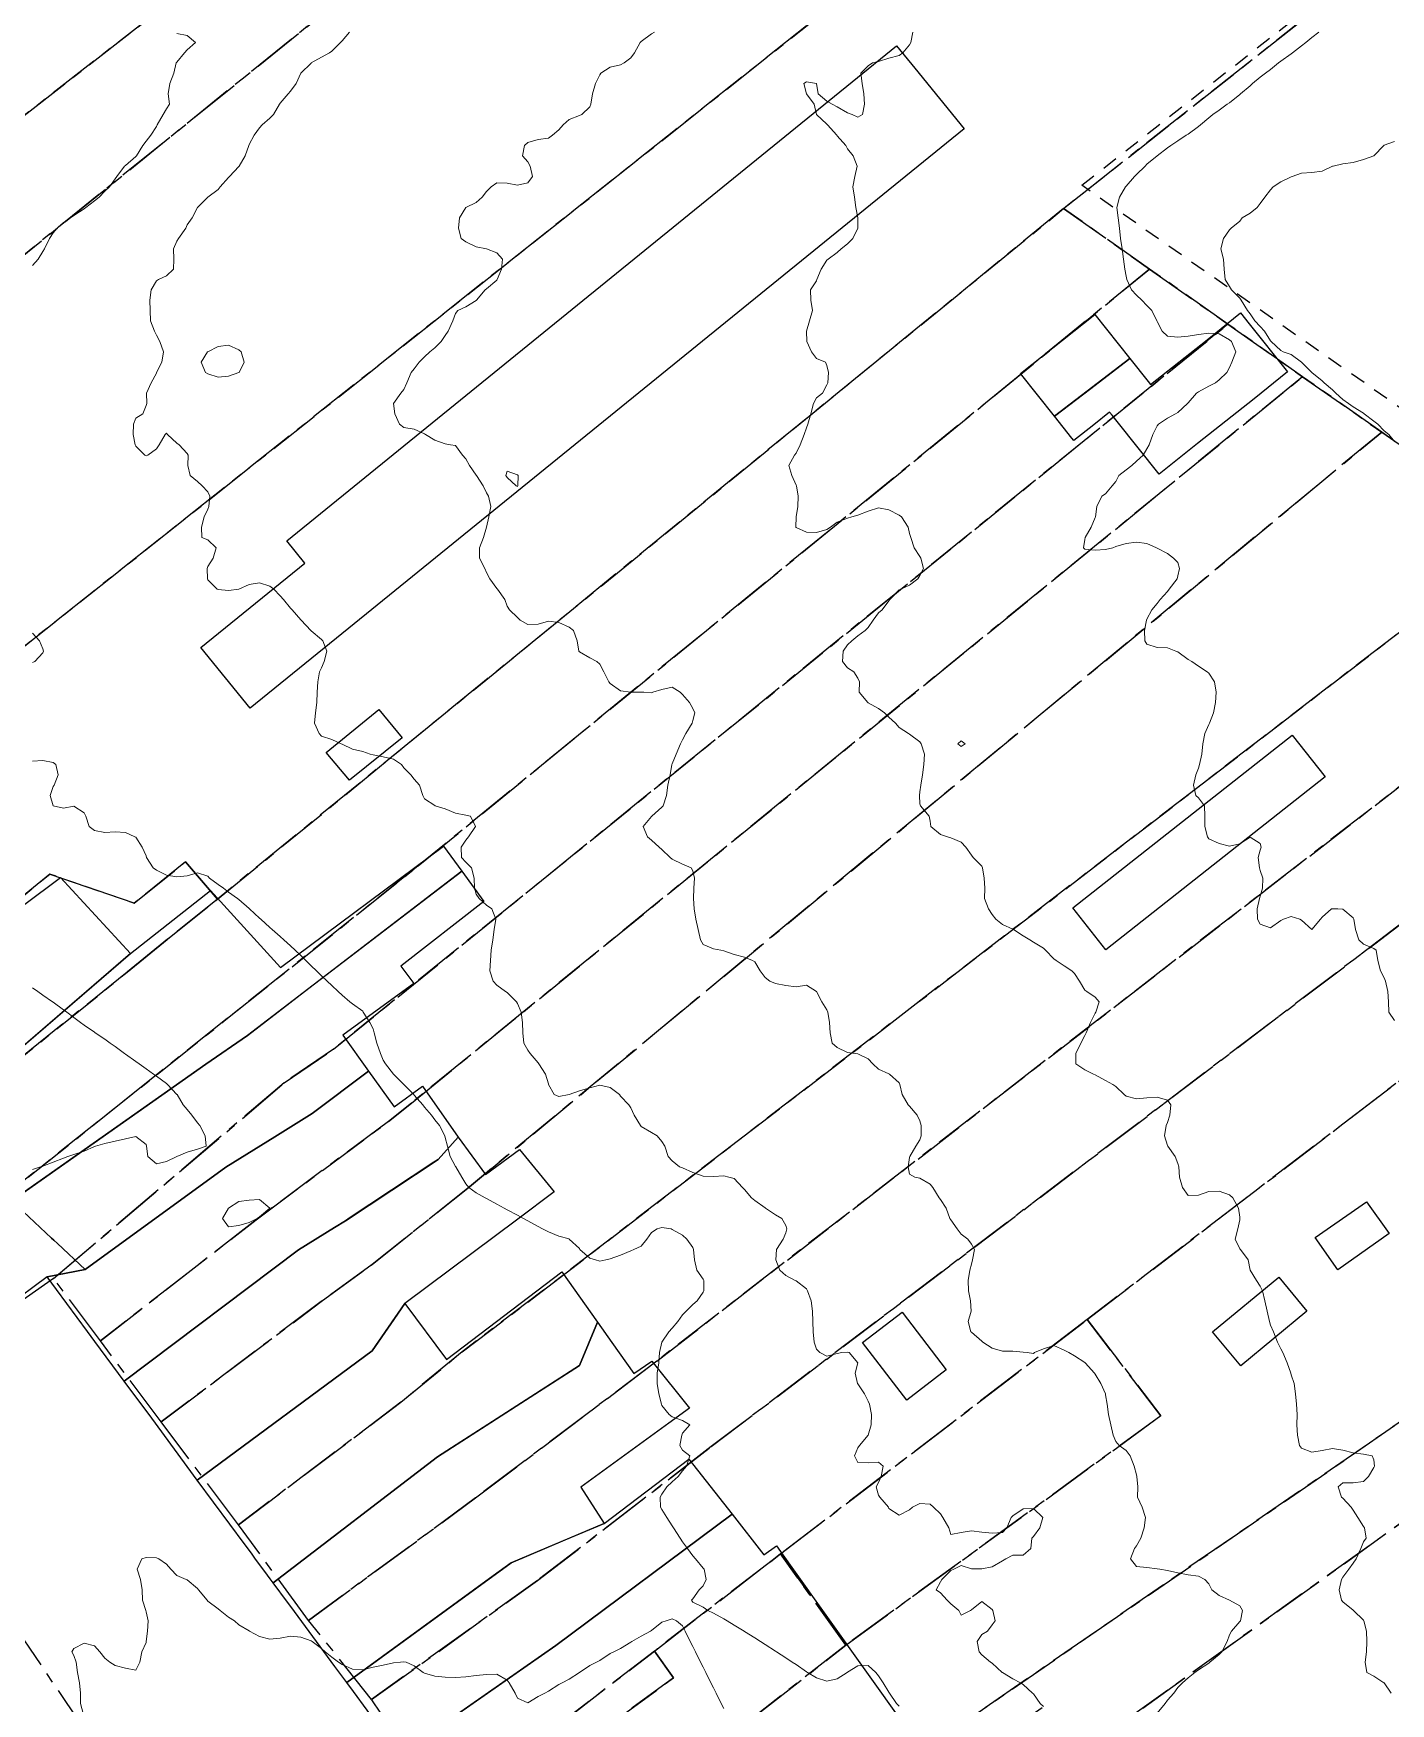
# Model space of a CAD drawing. Header units: centimetres. Extents: x 0 to 642158, y -847 to 649707.
# Drawn here: x 617287.3 to 617353.1, y 621390.7 to 621471.7 of the extents above; entities that cross this region are included whole.
import ezdxf

# ---------------------------------------------------------------- set-up
doc = ezdxf.new("R2010")
doc.units = ezdxf.units.CM
doc.header["$MEASUREMENT"] = 0
doc.linetypes.add('CENTERX2', pattern=[4, 2.5, -0.5, 0.5, -0.5])
doc.linetypes.add('JIS_02_0.7', pattern=[1.35, 0.75, -0.6])
doc.layers.add('SPW_batiments', color=7, linetype='Continuous')
doc.layers.add('SPW_parcellaire cadastral', color=7, linetype='CENTERX2', lineweight=25, true_color=0xff0542)
doc.layers.add('WAL_parcellaire agricole', color=7, linetype='JIS_02_0.7', lineweight=25)
doc.layers.add('WAL_topographie 0.5', color=253, linetype='Continuous', lineweight=20)

msp = doc.modelspace()

# ---------------------------------------------------------------- linework, layer by layer
at = {"layer": 'SPW_batiments'}
for points in [[(617302.842, 621443.065), (617297.805, 621438.974), (617295.413, 621441.919), (617300.45, 621446.009), (617299.575, 621447.086), (617329.125, 621471.085), (617330.002, 621470.005), (617332.391, 621467.064), (617302.842, 621443.065)], [(617336.776, 621453.129), (617335.13, 621455.196), (617338.73, 621458.062), (617340.427, 621455.93), (617336.776, 621453.129)], [(617339.449, 621453.323), (617338.678, 621452.71), (617337.718, 621451.946), (617337.623, 621452.065), (617336.776, 621453.129), (617338.531, 621454.476), (617340.427, 621455.93), (617341.318, 621454.81), (617341.434, 621454.665), (617344.167, 621456.84), (617345.796, 621458.137), (617346.215, 621457.612), (617348.073, 621455.276), (617346.444, 621453.979), (617343.711, 621451.804), (617341.842, 621450.316), (617339.806, 621452.874), (617339.565, 621453.177), (617339.449, 621453.323)], [(617305.17, 621437.54), (617302.603, 621435.49), (617301.486, 621436.84), (617304.036, 621438.923), (617305.17, 621437.54)], [(617337.667, 621429.304), (617348.301, 621437.676), (617349.899, 621435.646), (617339.271, 621427.266), (617337.667, 621429.304)], [(617280.539, 621417.362), (617281.781, 621418.279), (617286.017, 621421.933), (617291.992, 621427.086), (617295.867, 621430.151), (617299.261, 621426.411), (617307.164, 621432.299), (617308.048, 621431.086), (617300.367, 621425.192), (617297.66, 621423.116), (617295.652, 621421.724), (617286.306, 621415.149), (617286.246, 621415.107), (617288.173, 621413.302), (617288.287, 621413.195), (617288.462, 621413.031), (617289.805, 621411.773), (617287.964, 621411.416), (617286.001, 621409.966), (617280.539, 621417.362)], [(617288.599, 621430.77), (617291.992, 621427.086), (617281.781, 621418.279), (617279.309, 621421.626), (617278.277, 621423.023), (617286.819, 621429.434), (617288.599, 621430.77)], [(617303.53, 621421.396), (617300.8, 621419.334), (617298.99, 621418.213), (617296.616, 621416.742), (617289.805, 621411.773), (617288.462, 621413.031), (617288.287, 621413.195), (617288.173, 621413.302), (617286.246, 621415.107), (617295.652, 621421.724), (617297.66, 621423.116), (617300.648, 621425.408), (617303.996, 621427.977), (617308.048, 621431.086), (617309.122, 621429.613), (617305.1, 621426.481), (617305.724, 621425.635), (617302.288, 621423.126), (617303.53, 621421.396)], [(617301.881, 621413.806), (617300.14, 621412.722), (617291.699, 621406.359), (617290.274, 621408.288), (617289.917, 621408.772), (617288.418, 621410.801), (617287.964, 621411.416), (617289.805, 621411.773), (617296.616, 621416.742), (617298.99, 621418.213), (617300.8, 621419.334), (617303.53, 621421.396), (617304.779, 621419.659), (617306.148, 621420.661), (617307.883, 621418.195), (617306.909, 621417.113), (617306.704, 621416.978), (617302.595, 621414.257), (617302.421, 621414.142), (617301.881, 621413.806)], [(617291.699, 621406.359), (617300.14, 621412.722), (617301.881, 621413.806), (617302.421, 621414.142), (617306.909, 621417.113), (617307.883, 621418.195), (617309.198, 621416.384), (617310.855, 621417.595), (617312.527, 621415.54), (617310.767, 621414.222), (617305.29, 621410.123), (617304.616, 621409.149), (617303.704, 621407.831), (617295.235, 621401.571), (617293.024, 621404.565), (617291.699, 621406.359)], [(617352.988, 621413.529), (617350.506, 621411.762), (617349.405, 621413.329), (617351.888, 621415.062), (617352.988, 621413.529)], [(617296.809, 621399.439), (617295.235, 621401.571), (617303.704, 621407.831), (617305.29, 621410.123), (617307.307, 621407.407), (617312.905, 621411.656), (617314.626, 621409.229), (617314.628, 621409.226), (617313.763, 621407.123), (617309.533, 621404.41), (617306.876, 621402.705), (617298.909, 621396.597), (617298.771, 621396.783), (617298.512, 621397.133), (617298.06, 621397.745), (617297.855, 621398.023), (617297.506, 621398.496), (617296.809, 621399.439)], [(617349.006, 621409.762), (617345.806, 621407.111), (617344.439, 621408.761), (617347.639, 621411.411), (617349.006, 621409.762)], [(617331.523, 621406.91), (617329.623, 621405.444), (617327.473, 621408.243), (617329.389, 621409.709), (617331.523, 621406.91)], [(617298.909, 621396.597), (617306.876, 621402.705), (617311.146, 621405.445), (617313.763, 621407.123), (617314.628, 621409.226), (617315.328, 621408.232), (617316.382, 621406.737), (617317.266, 621407.338), (617319.086, 621405.06), (617318.08, 621404.328), (617313.828, 621401.23), (617314.946, 621399.473), (617310.443, 621397.567), (617309.57, 621396.931), (617302.478, 621391.764), (617301.902, 621392.543), (617299.761, 621395.443), (617299.603, 621395.656), (617298.909, 621396.597)], [(617304.961, 621388.402), (617303.471, 621390.419), (617302.803, 621391.323), (617302.478, 621391.764), (617310.443, 621397.567), (617313.057, 621398.674), (617314.946, 621399.473), (617319.055, 621402.591), (617321.153, 621399.911), (617312.618, 621393.556), (617306.619, 621389.367), (617304.961, 621388.402)], [(617331.366, 621387.069), (617331.284, 621386.977), (617330.082, 621385.629), (617328.546, 621384.607), (617322.066, 621380.297), (617317.21, 621377.093), (617309.96, 621387.099), (617307.348, 621385.17), (617306.661, 621386.1), (617304.961, 621388.402), (617306.619, 621389.367), (617307.746, 621390.154), (617312.618, 621393.556), (617321.153, 621399.911), (617322.697, 621397.941), (617323.297, 621398.384), (617323.967, 621397.444), (617331.366, 621387.069)]]:
    msp.add_lwpolyline(points, dxfattribs=at)
at = {"layer": 'SPW_parcellaire cadastral'}
for points in [[(617400.462, 621418.735), (617391.02, 621426.366), (617388.172, 621428.262), (617374.762, 621437.189), (617369.563, 621440.651), (617364.802, 621443.929), (617359.718, 621447.446), (617352.634, 621452.361), (617348.8, 621455.044), (617345.183, 621457.594), (617341.383, 621460.26), (617337.216, 621463.193), (617349.494, 621472.884), (617407.131, 621518.652), (617415.374, 621525.368), (617420.293, 621521.959), (617423.462, 621519.763), (617426.503, 621517.656), (617429.077, 621521.494), (617454.636, 621502.88), (617653.06, 621358.485), (617541.325, 621322.196), (617400.462, 621418.735)], [(617307.208, 621492.495), (617323.81, 621505.796), (617328.064, 621499.877), (617274.234, 621457.852), (617266.386, 621451.81), (617265.852, 621451.399), (617258.837, 621446.003), (617254.784, 621450.749), (617259.393, 621454.085), (617261.862, 621456.079), (617284.499, 621473.637), (617300.314, 621486.867), (617307.208, 621492.495)], [(617258.837, 621446.003), (617265.852, 621451.399), (617266.386, 621451.81), (617274.234, 621457.852), (617328.064, 621499.877), (617330.931, 621496.523), (617276.396, 621452.52), (617274.01, 621450.713), (617272.424, 621449.389), (617269.735, 621447.435), (617262.607, 621441.561), (617258.837, 621446.003)], [(617340.43, 621484.476), (617286.407, 621441.629), (617282.125, 621438.132), (617277.41, 621434.42), (617272.152, 621430.363), (617270.273, 621432.575), (617269.371, 621433.401), (617262.607, 621441.561), (617269.735, 621447.435), (617272.424, 621449.389), (617274.01, 621450.713), (617276.396, 621452.52), (617330.931, 621496.523), (617336.429, 621489.226), (617340.43, 621484.476)], [(617349.494, 621472.884), (617337.216, 621463.193), (617296.212, 621429.725), (617294.671, 621431.538), (617292.179, 621429.531), (617288.087, 621430.938), (617278.342, 621422.913), (617275.788, 621426.236), (617280.871, 621430.403), (617285.603, 621434.324), (617282.125, 621438.132), (617286.407, 621441.629), (617340.43, 621484.476), (617349.494, 621472.884)], [(617283.908, 621413.754), (617281.173, 621417.553), (617282.205, 621418.42), (617291.836, 621426.193), (617293.799, 621427.779), (617296.212, 621429.725), (617337.216, 621463.193), (617341.383, 621460.26), (617305.935, 621431.334), (617296.705, 621423.955), (617283.908, 621413.754)], [(617283.908, 621413.754), (617296.705, 621423.955), (617305.935, 621431.334), (617341.383, 621460.26), (617345.183, 621457.594), (617301.838, 621422.455), (617299.446, 621420.819), (617288.273, 621411.338), (617286.523, 621410.12), (617283.908, 621413.754)], [(617288.273, 621411.338), (617299.446, 621420.819), (617301.838, 621422.455), (617345.183, 621457.594), (617348.8, 621455.044), (617305.62, 621419.843), (617304.501, 621418.957), (617298.089, 621414.189), (617290.537, 621408.32), (617288.273, 621411.338)], [(617352.634, 621452.361), (617308.422, 621415.784), (617303.713, 621412.019), (617301.239, 621410.223), (617293.485, 621404.389), (617290.537, 621408.32), (617298.089, 621414.189), (617304.501, 621418.957), (617305.62, 621419.843), (617348.8, 621455.044), (617352.634, 621452.361)], [(617359.718, 621447.446), (617311.951, 621410.723), (617308.066, 621407.789), (617305.106, 621405.339), (617297.225, 621399.405), (617293.485, 621404.389), (617301.239, 621410.223), (617303.713, 621412.019), (617308.422, 621415.784), (617352.634, 621452.361), (617359.718, 621447.446)], [(617359.718, 621447.446), (617364.802, 621443.929), (617317.506, 621407.341), (617308.724, 621400.706), (617300.632, 621394.773), (617297.225, 621399.405), (617305.106, 621405.339), (617308.066, 621407.789), (617311.951, 621410.723), (617359.718, 621447.446)], [(617303.68, 621390.941), (617300.632, 621394.773), (617308.724, 621400.706), (617317.506, 621407.341), (617364.802, 621443.929), (617369.563, 621440.651), (617320.14, 621403.192), (617311.725, 621396.701), (617303.68, 621390.941)], [(617317.385, 621393.284), (617309.808, 621387.451), (617307.326, 621385.54), (617303.68, 621390.941), (617311.725, 621396.701), (617320.14, 621403.192), (617369.563, 621440.651), (617374.762, 621437.189), (617338.36, 621409.354), (617323.498, 621397.99), (617323.086, 621397.673), (617317.385, 621393.284)], [(617326.668, 621393.569), (617341.926, 621404.691), (617338.36, 621409.354), (617374.762, 621437.189), (617388.172, 621428.262), (617331.437, 621389.175), (617330.37, 621388.539), (617316.497, 621378.494), (617313.31, 621376.186), (617310.527, 621380.807), (617313.076, 621382.957), (617326.668, 621393.569)], [(617296.212, 621429.725), (617293.799, 621427.779), (617291.836, 621426.193), (617282.205, 621418.42), (617278.342, 621422.913), (617288.087, 621430.938), (617292.179, 621429.531), (617294.671, 621431.538), (617296.212, 621429.725)], [(617331.437, 621389.175), (617388.172, 621428.262), (617391.02, 621426.366), (617337.806, 621388.19), (617336.175, 621390.535), (617332.465, 621387.927), (617331.437, 621389.175)], [(617400.462, 621418.735), (617362.157, 621394.48), (617331.566, 621374.036), (617318.984, 621365.587), (617317.626, 621367.797), (617322.144, 621370.708), (617318.96, 621375.092), (617326.495, 621380.103), (617337.806, 621388.19), (617391.02, 621426.366), (617400.462, 621418.735)], [(617326.668, 621393.569), (617323.498, 621397.99), (617338.36, 621409.354), (617341.926, 621404.691), (617326.668, 621393.569)], [(617224.971, 621350.404), (617224.595, 621350.173), (617221.09, 621358.417), (617269.357, 621388.019), (617274.119, 621390.981), (617273.892, 621391.325), (617281.795, 621396.537), (617284.007, 621397.997), (617289.476, 621389.91), (617224.971, 621350.404)], [(617310.667, 621386.127), (617312.196, 621387.213), (617312.252, 621387.563), (617318.31, 621391.985), (617317.385, 621393.284), (617323.086, 621397.673), (617323.498, 621397.99), (617326.668, 621393.569), (617313.076, 621382.957), (617310.667, 621386.127)], [(617310.667, 621386.127), (617309.808, 621387.451), (617317.385, 621393.284), (617318.31, 621391.985), (617312.252, 621387.563), (617312.196, 621387.213), (617310.667, 621386.127)]]:
    msp.add_lwpolyline(points, dxfattribs=at)
at = {"layer": 'WAL_parcellaire agricole'}
msp.add_lwpolyline([(617423.146, 621349.103), (617385.805, 621409.599), (617401.554, 621419.934), (617338.099, 621464.326), (617414.992, 621524.534), (617429.092, 621515.736)], dxfattribs=at)
at = {"layer": 'WAL_topographie 0.5'}
for points in [[(617294.25, 621471.685), (617294.75, 621471.589), (617295.146, 621471.25), (617294.75, 621470.885), (617294.62, 621470.75), (617294.25, 621470.296), (617294.213, 621470.25), (617294.096, 621469.75), (617293.912, 621469.25), (617293.821, 621468.75), (617293.885, 621468.25), (617293.75, 621468.033), (617293.574, 621467.75), (617293.288, 621467.25), (617293.25, 621467.173), (617292.988, 621466.75), (617292.75, 621466.456), (617292.6, 621466.25), (617292.283, 621465.75), (617292.25, 621465.715), (617291.75, 621465.29), (617291.715, 621465.25), (617291.343, 621464.75), (617291.25, 621464.628), (617290.976, 621464.25), (617290.75, 621464.033), (617290.473, 621463.75), (617290.25, 621463.568), (617289.841, 621463.25), (617289.75, 621463.188), (617289.25, 621462.859), (617289.083, 621462.75), (617288.75, 621462.524), (617288.444, 621462.25), (617288.25, 621462.023), (617288.069, 621461.75), (617287.836, 621461.25), (617287.75, 621461.113), (617287.522, 621460.75), (617287.25, 621460.431)], [(617302.615, 621471.75), (617302.25, 621471.328), (617302.182, 621471.25), (617301.75, 621470.818), (617301.637, 621470.75), (617301.25, 621470.53), (617300.759, 621470.25), (617300.75, 621470.243), (617300.25, 621469.75), (617300.25, 621469.75), (617300.022, 621469.25), (617299.75, 621468.877), (617299.64, 621468.75), (617299.25, 621468.295), (617299.214, 621468.25), (617298.92, 621467.75), (617298.75, 621467.568), (617298.382, 621467.25), (617298.25, 621467.103), (617297.983, 621466.75), (617297.75, 621466.294), (617297.732, 621466.25), (617297.547, 621465.75), (617297.258, 621465.25), (617297.25, 621465.237), (617296.798, 621464.75), (617296.75, 621464.703), (617296.344, 621464.25), (617296.25, 621464.125), (617295.75, 621463.75), (617295.75, 621463.75), (617295.25, 621463.25), (617295.25, 621463.25), (617294.992, 621462.75), (617294.75, 621462.409), (617294.672, 621462.25), (617294.328, 621461.75), (617294.25, 621461.62), (617294.089, 621461.25), (617294.093, 621460.75), (617294.083, 621460.25), (617293.75, 621459.933), (617293.355, 621459.75), (617293.25, 621459.689), (617292.996, 621459.25), (617292.941, 621458.75), (617292.948, 621458.25), (617292.973, 621457.75), (617293.156, 621457.25), (617293.25, 621457.063), (617293.417, 621456.75), (617293.596, 621456.25), (617293.522, 621455.75), (617293.262, 621455.25), (617293.25, 621455.222), (617292.993, 621454.75), (617292.778, 621454.25), (617292.796, 621453.75), (617292.75, 621453.65), (617292.596, 621453.25), (617292.25, 621453.036), (617292.148, 621452.75), (617292.131, 621452.25), (617292.223, 621451.75), (617292.25, 621451.684), (617292.696, 621451.25), (617292.75, 621451.208), (617292.833, 621451.25), (617293.25, 621451.553), (617293.394, 621451.75), (617293.682, 621452.25), (617293.75, 621452.308), (617293.783, 621452.25), (617294.25, 621451.82), (617294.359, 621451.75), (617294.75, 621451.319), (617294.797, 621451.25), (617294.77, 621450.75), (617294.896, 621450.25), (617295.25, 621449.96), (617295.473, 621449.75), (617295.75, 621449.467), (617295.845, 621449.25), (617295.797, 621448.75), (617295.75, 621448.628), (617295.573, 621448.25), (617295.432, 621447.75), (617295.45, 621447.25), (617295.75, 621447.135), (617296.15, 621446.75), (617296, 621446.25), (617295.75, 621445.855), (617295.71, 621445.75), (617295.733, 621445.25), (617295.75, 621445.204), (617296.204, 621444.75), (617296.25, 621444.733), (617296.75, 621444.688), (617297.25, 621444.75), (617297.25, 621444.75), (617297.75, 621444.98), (617298.25, 621445.052), (617298.75, 621444.887), (617298.947, 621444.75), (617299.25, 621444.424), (617299.412, 621444.25), (617299.75, 621443.836), (617299.839, 621443.75), (617300.25, 621443.261), (617300.261, 621443.25), (617300.734, 621442.75), (617300.75, 621442.732), (617301.25, 621442.308), (617301.311, 621442.25), (617301.517, 621441.75), (617301.389, 621441.25), (617301.25, 621440.938), (617301.165, 621440.75), (617301.07, 621440.25), (617301.043, 621439.75), (617301.022, 621439.25), (617300.964, 621438.75), (617300.922, 621438.25), (617301.133, 621437.75), (617301.25, 621437.629), (617301.75, 621437.46), (617302.214, 621437.25), (617302.25, 621437.235), (617302.75, 621436.995), (617303.25, 621436.883), (617303.607, 621436.75), (617303.75, 621436.721), (617304.25, 621436.621), (617304.75, 621436.509), (617305.124, 621436.25), (617305.25, 621436.094), (617305.576, 621435.75), (617305.75, 621435.533), (617305.997, 621435.25), (617306.159, 621434.75), (617306.25, 621434.586), (617306.75, 621434.257), (617306.764, 621434.25), (617307.25, 621434.097), (617307.75, 621433.887), (617308.25, 621433.8), (617308.467, 621433.75), (617308.71, 621433.25), (617308.379, 621432.75), (617308.25, 621432.59), (617308.015, 621432.25), (617308.042, 621431.75), (617308.25, 621431.519), (617308.519, 621431.25), (617308.66, 621430.75), (617308.668, 621430.25), (617308.75, 621429.96), (617308.888, 621429.75), (617309.25, 621429.441), (617309.51, 621429.25), (617309.706, 621428.75), (617309.622, 621428.25), (617309.552, 621427.75), (617309.474, 621427.25), (617309.439, 621426.75), (617309.419, 621426.25), (617309.581, 621425.75), (617309.75, 621425.55), (617310.169, 621425.25), (617310.25, 621425.199), (617310.699, 621424.75), (617310.75, 621424.662), (617310.929, 621424.25), (617310.991, 621423.75), (617311.014, 621423.25), (617311.058, 621422.75), (617311.25, 621422.412), (617311.368, 621422.25), (617311.75, 621421.786), (617311.781, 621421.75), (617312.113, 621421.25), (617312.25, 621420.774), (617312.258, 621420.75), (617312.526, 621420.25), (617312.75, 621420.158), (617313.25, 621420.25), (617313.25, 621420.25), (617313.75, 621420.438), (617314.25, 621420.588), (617314.75, 621420.714), (617315.25, 621420.594), (617315.693, 621420.25), (617315.75, 621420.181), (617316.153, 621419.75), (617316.25, 621419.619), (617316.41, 621419.25), (617316.719, 621418.75), (617316.75, 621418.713), (617317.25, 621418.417), (617317.517, 621418.25), (617317.75, 621417.981), (617317.896, 621417.75), (617318.061, 621417.25), (617318.25, 621417.043), (617318.603, 621416.75), (617318.75, 621416.7), (617319.25, 621416.474), (617319.75, 621416.306), (617320.25, 621416.288), (617320.75, 621416.313), (617321, 621416.25), (617321.25, 621416.181), (617321.657, 621415.75), (617321.75, 621415.659), (617322.096, 621415.25), (617322.25, 621415.12), (617322.75, 621414.76), (617322.767, 621414.75), (617323.25, 621414.431), (617323.561, 621414.25), (617323.75, 621413.917), (617323.804, 621413.75), (617323.75, 621413.55), (617323.625, 621413.25), (617323.299, 621412.75), (617323.276, 621412.25), (617323.468, 621411.75), (617323.75, 621411.483), (617324.215, 621411.25), (617324.25, 621411.235), (617324.75, 621410.844), (617324.81, 621410.75), (617324.983, 621410.25), (617325.053, 621409.75), (617325.066, 621409.25), (617325.087, 621408.75), (617325.131, 621408.25), (617325.25, 621407.917), (617325.402, 621407.75), (617325.75, 621407.583), (617326.25, 621407.712), (617326.472, 621407.75), (617326.75, 621407.773), (617326.826, 621407.75), (617327.25, 621407.25), (617327.25, 621407.25), (617327.25, 621407.25), (617327.122, 621406.75), (617327.234, 621406.25), (617327.25, 621406.228), (617327.574, 621405.75), (617327.75, 621405.397), (617327.808, 621405.25), (617327.914, 621404.75), (617327.899, 621404.25), (617327.75, 621403.75), (617327.75, 621403.75), (617327.32, 621403.25), (617327.25, 621403.129), (617327.078, 621402.75), (617327.25, 621402.426), (617327.75, 621402.414), (617328.25, 621402.437), (617328.469, 621402.25), (617328.369, 621401.75), (617328.25, 621401.446), (617328.128, 621401.25), (617328.25, 621400.841), (617328.309, 621400.75), (617328.724, 621400.25), (617328.75, 621400.187), (617329.25, 621399.875), (617329.75, 621400.125), (617329.9, 621400.25), (617330.25, 621400.434), (617330.75, 621400.4), (617330.908, 621400.25), (617331.25, 621399.941), (617331.364, 621399.75), (617331.65, 621399.25), (617331.75, 621398.938), (617332.25, 621399.033), (617332.75, 621399.115), (617333.25, 621399.046), (617333.75, 621399), (617334.25, 621399.031), (617334.469, 621399.25), (617334.671, 621399.75), (617334.75, 621399.838), (617335.25, 621400.182), (617335.75, 621400.187), (617336.217, 621399.75), (617336.062, 621399.25), (617335.75, 621398.833), (617335.683, 621398.75), (617335.625, 621398.25), (617335.25, 621397.928), (617334.75, 621397.926), (617334.417, 621397.75), (617334.25, 621397.662), (617333.75, 621397.361), (617333.25, 621397.273), (617332.75, 621397.268), (617332.25, 621397.423), (617331.893, 621397.25), (617331.75, 621397.186), (617331.315, 621396.75), (617331.25, 621396.632), (617331.04, 621396.25), (617331.25, 621396.102), (617331.573, 621395.75), (617331.75, 621395.58), (617332.143, 621395.25), (617332.25, 621395.025), (617332.7, 621395.25), (617332.75, 621395.278), (617333.25, 621395.691), (617333.75, 621395.296), (617333.786, 621395.25), (617333.893, 621394.75), (617333.75, 621394.563), (617333.523, 621394.25), (617333.25, 621394.083), (617333.036, 621393.75), (617333.117, 621393.25), (617333.25, 621393.103), (617333.678, 621392.75), (617333.75, 621392.695), (617334.241, 621392.25), (617334.25, 621392.238), (617334.75, 621391.938), (617335.131, 621391.75), (617335.25, 621391.668), (617335.714, 621391.25), (617335.75, 621391.208), (617336.088, 621390.75), (617336.25, 621390.598)], [(617317.39, 621471.75), (617317.25, 621471.66), (617316.75, 621471.295), (617316.696, 621471.25), (617316.417, 621470.75), (617316.25, 621470.5), (617315.917, 621470.25), (617315.75, 621470.165), (617315.25, 621470.047), (617314.792, 621469.75), (617314.75, 621469.683), (617314.533, 621469.25), (617314.382, 621468.75), (617314.314, 621468.25), (617314.25, 621468.125), (617313.875, 621467.75), (617313.75, 621467.698), (617313.25, 621467.505), (617312.964, 621467.25), (617312.75, 621467.007), (617312.444, 621466.75), (617312.25, 621466.604), (617311.75, 621466.54), (617311.25, 621466.398), (617311.09, 621466.25), (617310.992, 621465.75), (617311.25, 621465.454), (617311.372, 621465.25), (617311.487, 621464.75), (617311.25, 621464.443), (617310.75, 621464.325), (617310.25, 621464.425), (617309.75, 621464.441), (617309.479, 621464.25), (617309.25, 621464.021), (617309.033, 621463.75), (617308.75, 621463.493), (617308.25, 621463.25), (617308.25, 621463.25), (617307.934, 621462.75), (617307.897, 621462.25), (617308.015, 621461.75), (617308.25, 621461.576), (617308.75, 621461.339), (617309.25, 621461.25), (617309.25, 621461.25), (617309.75, 621461.055), (617310.025, 621460.75), (617309.972, 621460.25), (617309.774, 621459.75), (617309.75, 621459.727), (617309.25, 621459.3), (617309.187, 621459.25), (617308.761, 621458.75), (617308.75, 621458.741), (617308.25, 621458.435), (617307.867, 621458.25), (617307.75, 621458.11), (617307.625, 621457.75), (617307.395, 621457.25), (617307.25, 621457.038), (617307.055, 621456.75), (617306.75, 621456.452), (617306.503, 621456.25), (617306.25, 621456.01), (617305.987, 621455.75), (617305.75, 621455.434), (617305.606, 621455.25), (617305.394, 621454.75), (617305.25, 621454.425), (617305.098, 621454.25), (617304.75, 621453.75), (617304.804, 621453.25), (617305.036, 621452.75), (617305.25, 621452.583), (617305.75, 621452.505), (617306.25, 621452.276), (617306.298, 621452.25), (617306.75, 621451.971), (617307.25, 621451.796), (617307.5, 621451.75), (617307.75, 621451.717), (617308.083, 621451.25), (617308.25, 621451.066), (617308.432, 621450.75), (617308.75, 621450.273), (617308.767, 621450.25), (617309.088, 621449.75), (617309.25, 621449.425), (617309.347, 621449.25), (617309.464, 621448.75), (617309.37, 621448.25), (617309.25, 621447.75), (617309.25, 621447.75), (617309.108, 621447.25), (617308.904, 621446.75), (617308.905, 621446.25), (617309.169, 621445.75), (617309.25, 621445.55), (617309.405, 621445.25), (617309.75, 621444.774), (617309.779, 621444.75), (617310.132, 621444.25), (617310.25, 621443.917), (617310.361, 621443.75), (617310.75, 621443.382), (617310.875, 621443.25), (617311.25, 621443.029), (617311.75, 621443.05), (617312.25, 621443.193), (617312.75, 621443.14), (617313.25, 621442.913), (617313.458, 621442.75), (617313.641, 621442.25), (617313.73, 621441.75), (617313.75, 621441.713), (617314.25, 621441.423), (617314.604, 621441.25), (617314.75, 621441.115), (617314.929, 621440.75), (617315.172, 621440.25), (617315.25, 621440.179), (617315.75, 621439.815), (617316.25, 621439.764), (617316.75, 621439.754), (617316.875, 621439.75), (617317.25, 621439.724), (617317.31, 621439.75), (617317.75, 621439.891), (617318.25, 621440.007), (617318.635, 621439.75), (617318.75, 621439.65), (617319.083, 621439.25), (617319.25, 621438.968), (617319.352, 621438.75), (617319.25, 621438.381), (617319.212, 621438.25), (617318.907, 621437.75), (617318.75, 621437.44), (617318.657, 621437.25), (617318.447, 621436.75), (617318.25, 621436.281), (617318.238, 621436.25), (617318.149, 621435.75), (617318.038, 621435.25), (617317.975, 621434.75), (617317.809, 621434.25), (617317.75, 621434.183), (617317.263, 621433.75), (617317.25, 621433.738), (617316.85, 621433.25), (617317.056, 621432.75), (617317.25, 621432.581), (617317.623, 621432.25), (617317.75, 621432.137), (617318.15, 621431.75), (617318.25, 621431.668), (617318.75, 621431.414), (617319.161, 621431.25), (617319.25, 621431.103), (617319.333, 621430.75), (617319.298, 621430.25), (617319.275, 621429.75), (617319.319, 621429.25), (617319.401, 621428.75), (617319.5, 621428.25), (617319.614, 621427.75), (617319.75, 621427.523), (617320.25, 621427.323), (617320.6, 621427.25), (617320.75, 621427.22), (617321.25, 621427.037), (617321.75, 621426.906), (617322.145, 621426.75), (617322.25, 621426.683), (617322.515, 621426.25), (617322.75, 621425.931), (617322.982, 621425.75), (617323.25, 621425.636), (617323.75, 621425.546), (617324.25, 621425.476), (617324.75, 621425.555), (617325.25, 621425.25), (617325.25, 621425.25), (617325.507, 621424.75), (617325.75, 621424.369), (617325.795, 621424.25), (617325.877, 621423.75), (617325.909, 621423.25), (617326, 621422.75), (617326.25, 621422.529), (617326.75, 621422.286), (617327.125, 621422.25), (617327.25, 621422.231), (617327.75, 621421.989), (617327.97, 621421.75), (617328.25, 621421.481), (617328.75, 621421.265), (617328.776, 621421.25), (617329.25, 621420.822), (617329.285, 621420.75), (617329.393, 621420.25), (617329.681, 621419.75), (617329.75, 621419.685), (617330.115, 621419.25), (617330.25, 621418.987), (617330.32, 621418.75), (617330.321, 621418.25), (617330.25, 621418.058), (617330.06, 621417.75), (617329.76, 621417.25), (617329.75, 621417.2), (617329.68, 621416.75), (617329.75, 621416.404), (617330, 621416.25), (617330.25, 621416.196), (617330.75, 621415.917), (617330.878, 621415.75), (617331.18, 621415.25), (617331.25, 621415.176), (617331.524, 621414.75), (617331.71, 621414.25), (617331.75, 621414.176), (617332.052, 621413.75), (617332.25, 621413.486), (617332.577, 621413.25), (617332.75, 621413), (617332.891, 621412.75), (617332.808, 621412.25), (617332.75, 621412.036), (617332.679, 621411.75), (617332.594, 621411.25), (617332.604, 621410.75), (617332.702, 621410.25), (617332.73, 621409.75), (617332.594, 621409.25), (617332.724, 621408.75), (617332.75, 621408.735), (617333.25, 621408.306), (617333.31, 621408.25), (617333.75, 621407.961), (617334.25, 621407.814), (617334.75, 621407.812), (617335.25, 621407.768), (617335.45, 621407.75), (617335.75, 621407.708), (617335.802, 621407.75), (617336.25, 621407.938), (617336.75, 621408.093), (617337.25, 621407.875), (617337.463, 621407.75), (617337.75, 621407.599), (617338.25, 621407.266), (617338.265, 621407.25), (617338.711, 621406.75), (617338.75, 621406.699), (617339.025, 621406.25), (617339.243, 621405.75), (617339.25, 621405.704), (617339.332, 621405.25), (617339.392, 621404.75), (617339.509, 621404.25), (617339.625, 621403.75), (617339.75, 621403.446), (617339.917, 621403.25), (617340.25, 621403), (617340.45, 621402.75), (617340.64, 621402.25), (617340.75, 621401.817), (617340.765, 621401.75), (617340.821, 621401.25), (617340.793, 621400.75), (617341.029, 621400.25), (617341.188, 621399.75), (617341.123, 621399.25), (617340.959, 621398.75), (617340.75, 621398.383), (617340.647, 621398.25), (617340.463, 621397.75), (617340.75, 621397.39), (617341.25, 621397.331), (617341.75, 621397.264), (617341.875, 621397.25), (617342.25, 621397.194), (617342.75, 621397.083), (617343.25, 621396.984), (617343.75, 621396.912), (617344.066, 621396.75), (617344.25, 621396.544), (617344.393, 621396.25), (617344.75, 621395.972), (617345.25, 621395.75), (617345.25, 621395.75), (617345.75, 621395.474), (617345.889, 621395.25), (617345.783, 621394.75), (617345.75, 621394.719), (617345.353, 621394.25), (617345.25, 621394.068), (617345.14, 621393.75), (617344.891, 621393.25), (617344.75, 621393.12), (617344.306, 621392.75), (617344.25, 621392.704), (617343.75, 621392.368), (617343.579, 621392.25), (617343.25, 621391.984), (617342.976, 621391.75), (617342.75, 621391.517), (617342.553, 621391.25), (617342.25, 621390.905), (617342.133, 621390.75), (617341.75, 621390.274)], [(617329.904, 621471.75), (617329.81, 621471.25), (617329.75, 621471.13), (617329.422, 621470.75), (617329.25, 621470.607), (617328.75, 621470.487), (617328.25, 621470.329), (617327.956, 621470.25), (617327.75, 621470.12), (617327.393, 621469.75), (617327.462, 621469.25), (617327.538, 621468.75), (617327.57, 621468.25), (617327.472, 621467.75), (617327.25, 621467.625), (617326.964, 621467.75), (617326.75, 621467.829), (617326.25, 621468.118), (617326, 621468.25), (617325.75, 621468.406), (617325.327, 621468.75), (617325.25, 621469.25), (617325.25, 621469.25), (617324.75, 621469.33), (617324.625, 621469.25), (617324.75, 621468.75), (617324.75, 621468.75), (617325.135, 621468.25), (617325.25, 621467.75), (617325.25, 621467.75), (617325.75, 621467.281), (617325.774, 621467.25), (617326.228, 621466.75), (617326.25, 621466.723), (617326.657, 621466.25), (617326.75, 621466.09), (617327.016, 621465.75), (617327.213, 621465.25), (617327.096, 621464.75), (617327.007, 621464.25), (617327.076, 621463.75), (617327.152, 621463.25), (617327.237, 621462.75), (617327.238, 621462.25), (617327, 621461.75), (617326.75, 621461.492), (617326.442, 621461.25), (617326.25, 621461.065), (617325.803, 621460.75), (617325.75, 621460.687), (617325.464, 621460.25), (617325.265, 621459.75), (617325.25, 621459.7), (617324.95, 621459.25), (617324.969, 621458.75), (617325.055, 621458.25), (617324.896, 621457.75), (617324.75, 621457.25), (617324.779, 621456.75), (617325, 621456.25), (617325.25, 621455.926), (617325.678, 621455.75), (617325.75, 621455.583), (617325.821, 621455.25), (617325.792, 621454.75), (617325.75, 621454.65), (617325.528, 621454.25), (617325.25, 621454.023), (617325.092, 621453.75), (617324.966, 621453.25), (617324.819, 621452.75), (617324.75, 621452.575), (617324.642, 621452.25), (617324.45, 621451.75), (617324.25, 621451.336), (617324.176, 621451.25), (617323.904, 621450.75), (617324.046, 621450.25), (617324.25, 621449.792), (617324.267, 621449.75), (617324.355, 621449.25), (617324.332, 621448.75), (617324.25, 621448.25), (617324.25, 621448.249), (617324.242, 621447.75), (617324.25, 621447.734), (617324.75, 621447.504), (617325.25, 621447.502), (617325.75, 621447.635), (617325.917, 621447.75), (617326.25, 621447.988), (617326.75, 621448.191), (617326.96, 621448.25), (617327.25, 621448.331), (617327.75, 621448.527), (617328.25, 621448.684), (617328.75, 621448.588), (617329.25, 621448.336), (617329.364, 621448.25), (617329.682, 621447.75), (617329.75, 621447.45), (617329.813, 621447.25), (617329.972, 621446.75), (617330.25, 621446.333), (617330.294, 621446.25), (617330.421, 621445.75), (617330.25, 621445.417), (617330.147, 621445.25), (617329.75, 621444.95), (617329.321, 621444.75), (617329.25, 621444.719), (617328.791, 621444.25), (617328.75, 621444.189), (617328.42, 621443.75), (617328.25, 621443.597), (617327.996, 621443.25), (617327.75, 621442.899), (617327.601, 621442.75), (617327.25, 621442.48), (617326.958, 621442.25), (617326.75, 621442.058), (617326.539, 621441.75), (617326.5, 621441.25), (617326.75, 621440.942), (617327.05, 621440.75), (617327.25, 621440.438), (617327.32, 621440.25), (617327.307, 621439.75), (617327.726, 621439.25), (617327.75, 621439.24), (617328.25, 621438.971), (617328.545, 621438.75), (617328.75, 621438.55), (617329.066, 621438.25), (617329.25, 621438.05), (617329.706, 621437.75), (617329.75, 621437.719), (617330.25, 621437.346), (617330.318, 621437.25), (617330.469, 621436.75), (617330.45, 621436.25), (617330.375, 621435.75), (617330.298, 621435.25), (617330.25, 621434.932), (617330.227, 621434.75), (617330.25, 621434.35), (617330.276, 621434.25), (617330.702, 621433.75), (617330.75, 621433.5), (617330.79, 621433.25), (617331.25, 621432.853), (617331.583, 621432.75), (617331.75, 621432.7), (617332.25, 621432.492), (617332.471, 621432.25), (617332.75, 621431.854), (617332.831, 621431.75), (617333.25, 621431.317), (617333.293, 621431.25), (617333.37, 621430.75), (617333.392, 621430.25), (617333.389, 621429.75), (617333.583, 621429.25), (617333.75, 621428.977), (617333.938, 621428.75), (617334.25, 621428.495), (617334.75, 621428.267), (617334.786, 621428.25), (617335.25, 621427.94), (617335.583, 621427.75), (617335.75, 621427.647), (617336.25, 621427.342), (617336.342, 621427.25), (617336.75, 621426.831), (617336.85, 621426.75), (617337.25, 621426.5), (617337.614, 621426.25), (617337.75, 621426.118), (617337.995, 621425.75), (617338.25, 621425.317), (617338.35, 621425.25), (617338.75, 621424.974), (617338.941, 621424.75), (617338.782, 621424.25), (617338.75, 621424.197), (617338.523, 621423.75), (617338.316, 621423.25), (617338.25, 621423.116), (617338.058, 621422.75), (617337.806, 621422.25), (617337.816, 621421.75), (617338.25, 621421.455), (617338.661, 621421.25), (617338.75, 621421.206), (617339.25, 621420.934), (617339.61, 621420.75), (617339.75, 621420.644), (617340.156, 621420.25), (617340.25, 621420.182), (617340.75, 621420.048), (617341.25, 621420.099), (617341.75, 621420.136), (617342.25, 621419.976), (617342.421, 621419.75), (617342.362, 621419.25), (617342.25, 621418.904), (617342.188, 621418.75), (617342.112, 621418.25), (617342.25, 621417.786), (617342.265, 621417.75), (617342.619, 621417.25), (617342.75, 621416.906), (617342.793, 621416.75), (617342.828, 621416.25), (617342.984, 621415.75), (617343.25, 621415.364), (617343.75, 621415.385), (617344.25, 621415.558), (617344.75, 621415.581), (617345.25, 621415.399), (617345.413, 621415.25), (617345.687, 621414.75), (617345.75, 621414.306), (617345.758, 621414.25), (617345.75, 621414.187), (617345.667, 621413.75), (617345.526, 621413.25), (617345.75, 621412.786), (617345.783, 621412.75), (617346.161, 621412.25), (617346.25, 621411.75), (617346.25, 621411.75), (617346.56, 621411.25), (617346.75, 621410.961), (617346.848, 621410.75), (617346.974, 621410.25), (617347.075, 621409.75), (617347.202, 621409.25), (617347.25, 621409.073), (617347.384, 621408.75), (617347.576, 621408.25), (617347.75, 621407.937), (617347.842, 621407.75), (617348.044, 621407.25), (617348.226, 621406.75), (617348.25, 621406.673), (617348.384, 621406.25), (617348.452, 621405.75), (617348.504, 621405.25), (617348.537, 621404.75), (617348.526, 621404.25), (617348.554, 621403.75), (617348.654, 621403.25), (617348.75, 621403.111), (617349.25, 621402.917), (617349.75, 621403), (617350.25, 621403.094), (617350.75, 621403.026), (617351.25, 621402.894), (617351.75, 621402.827), (617352.167, 621402.75), (617352.25, 621402.55), (617352.281, 621402.25), (617352.25, 621402.185), (617351.994, 621401.75), (617351.75, 621401.5), (617351.25, 621401.443), (617350.75, 621401.44), (617350.53, 621401.25), (617350.687, 621400.75), (617350.75, 621400.692), (617351.146, 621400.25), (617351.25, 621400.119), (617351.474, 621399.75), (617351.75, 621399.313), (617351.806, 621399.25), (617351.882, 621398.75), (617351.75, 621398.577), (617351.623, 621398.25), (617351.389, 621397.75), (617351.25, 621397.538), (617351.035, 621397.25), (617350.75, 621396.869), (617350.685, 621396.75), (617350.565, 621396.25), (617350.677, 621395.75), (617350.75, 621395.662), (617351.25, 621395.261), (617351.262, 621395.25), (617351.75, 621394.785), (617351.767, 621394.75), (617351.89, 621394.25), (617351.908, 621393.75), (617351.894, 621393.25), (617351.826, 621392.75), (617351.917, 621392.25), (617352.25, 621392.068), (617352.738, 621391.75), (617352.75, 621391.742), (617353.083, 621391.25)], [(617349.584, 621471.75), (617349.25, 621471.481), (617348.951, 621471.25), (617348.75, 621471.089), (617348.314, 621470.75), (617348.25, 621470.698), (617347.75, 621470.34), (617347.631, 621470.25), (617347.25, 621469.936), (617347.005, 621469.75), (617346.75, 621469.555), (617346.37, 621469.25), (617346.25, 621469.147), (617345.79, 621468.75), (617345.75, 621468.715), (617345.25, 621468.321), (617345.145, 621468.25), (617344.75, 621467.96), (617344.453, 621467.75), (617344.25, 621467.591), (617343.845, 621467.25), (617343.75, 621467.166), (617343.25, 621466.805), (617343.156, 621466.75), (617342.75, 621466.479), (617342.415, 621466.25), (617342.25, 621466.132), (617341.75, 621465.75), (617341.75, 621465.75), (617341.25, 621465.339), (617341.164, 621465.25), (617340.75, 621464.848), (617340.658, 621464.75), (617340.25, 621464.284), (617340.219, 621464.25), (617339.919, 621463.75), (617339.804, 621463.25), (617339.864, 621462.75), (617339.927, 621462.25), (617339.979, 621461.75), (617340.052, 621461.25), (617340.124, 621460.75), (617340.185, 621460.25), (617340.25, 621459.917), (617340.284, 621459.75), (617340.506, 621459.25), (617340.75, 621458.997), (617341, 621458.75), (617341.25, 621458.503), (617341.485, 621458.25), (617341.739, 621457.75), (617341.75, 621457.724), (617341.993, 621457.25), (617342.25, 621457.012), (617342.75, 621456.955), (617343.25, 621457.018), (617343.75, 621457.094), (617344.25, 621457.16), (617344.75, 621457.119), (617345.25, 621456.834), (617345.361, 621456.75), (617345.559, 621456.25), (617345.367, 621455.75), (617345.25, 621455.5), (617345.125, 621455.25), (617344.75, 621454.893), (617344.574, 621454.75), (617344.25, 621454.591), (617343.75, 621454.317), (617343.658, 621454.25), (617343.25, 621453.785), (617343.219, 621453.75), (617342.75, 621453.309), (617342.647, 621453.25), (617342.25, 621453.038), (617341.813, 621452.75), (617341.75, 621452.667), (617341.542, 621452.25), (617341.359, 621451.75), (617341.25, 621451.553), (617341.078, 621451.25), (617340.75, 621450.949), (617340.527, 621450.75), (617340.25, 621450.525), (617339.889, 621450.25), (617339.75, 621449.967), (617339.564, 621449.75), (617339.25, 621449.371), (617339.075, 621449.25), (617338.831, 621448.75), (617338.763, 621448.25), (617338.75, 621448.224), (617338.554, 621447.75), (617338.267, 621447.25), (617338.25, 621447.15), (617338.183, 621446.75), (617338.25, 621446.693), (617338.75, 621446.643), (617339.25, 621446.676), (617339.607, 621446.75), (617339.75, 621446.821), (617340.25, 621446.967), (617340.75, 621447.024), (617341.25, 621446.969), (617341.717, 621446.75), (617341.75, 621446.733), (617342.25, 621446.471), (617342.538, 621446.25), (617342.75, 621446.038), (617342.84, 621445.75), (617342.75, 621445.393), (617342.713, 621445.25), (617342.338, 621444.75), (617342.25, 621444.642), (617341.891, 621444.25), (617341.75, 621444.049), (617341.49, 621443.75), (617341.25, 621443.288), (617341.228, 621443.25), (617341.135, 621442.75), (617341.161, 621442.25), (617341.25, 621442.083), (617341.75, 621441.926), (617342.25, 621441.913), (617342.662, 621441.75), (617342.75, 621441.709), (617343.25, 621441.345), (617343.425, 621441.25), (617343.75, 621441.018), (617344.167, 621440.75), (617344.25, 621440.678), (617344.531, 621440.25), (617344.609, 621439.75), (617344.58, 621439.25), (617344.486, 621438.75), (617344.279, 621438.25), (617344.25, 621438.196), (617344.055, 621437.75), (617343.961, 621437.25), (617343.917, 621436.75), (617343.805, 621436.25), (617343.75, 621436.066), (617343.622, 621435.75), (617343.515, 621435.25), (617343.625, 621434.75), (617343.75, 621434.629), (617344.041, 621434.25), (617344.056, 621433.75), (617344.06, 621433.25), (617344.183, 621432.75), (617344.25, 621432.653), (617344.75, 621432.42), (617345.25, 621432.296), (617345.75, 621432.414), (617346.25, 621432.722), (617346.75, 621432.416), (617346.788, 621432.25), (617346.75, 621432.094), (617346.65, 621431.75), (617346.707, 621431.25), (617346.75, 621431.111), (617346.873, 621430.75), (617346.86, 621430.25), (617346.75, 621429.868), (617346.715, 621429.75), (617346.597, 621429.25), (617346.612, 621428.75), (617346.75, 621428.509), (617347.25, 621428.341), (617347.75, 621428.691), (617347.865, 621428.75), (617348.25, 621428.88), (617348.667, 621428.75), (617348.75, 621428.706), (617349.25, 621428.25), (617349.661, 621428.75), (617349.75, 621428.846), (617350.206, 621429.25), (617350.25, 621429.26), (617350.5, 621429.25), (617350.75, 621429.234), (617351.25, 621428.812), (617351.287, 621428.75), (617351.358, 621428.25), (617351.519, 621427.75), (617351.75, 621427.55), (617352.25, 621427.34), (617352.362, 621427.25), (617352.443, 621426.75), (617352.574, 621426.25), (617352.75, 621425.908), (617352.821, 621425.75), (617352.933, 621425.25), (617352.956, 621424.75), (617352.97, 621424.25), (617353.25, 621423.838)], [(617353.25, 621466.446), (617352.75, 621466.264), (617352.739, 621466.25), (617352.25, 621465.75), (617352.25, 621465.75), (617351.75, 621465.579), (617351.25, 621465.424), (617350.75, 621465.364), (617350.279, 621465.25), (617350.25, 621465.242), (617349.75, 621465.011), (617349.25, 621464.949), (617348.75, 621464.907), (617348.294, 621464.75), (617348.25, 621464.731), (617347.75, 621464.488), (617347.368, 621464.25), (617347.25, 621464.11), (617346.968, 621463.75), (617346.75, 621463.434), (617346.594, 621463.25), (617346.25, 621462.978), (617345.868, 621462.75), (617345.75, 621462.583), (617345.329, 621462.25), (617345.25, 621462.162), (617344.97, 621461.75), (617344.843, 621461.25), (617344.96, 621460.75), (617344.994, 621460.25), (617345.041, 621459.75), (617345.25, 621459.42), (617345.351, 621459.25), (617345.75, 621458.851), (617345.828, 621458.75), (617346.128, 621458.25), (617346.25, 621458.086), (617346.484, 621457.75), (617346.75, 621457.479), (617346.954, 621457.25), (617347.25, 621456.787), (617347.281, 621456.75), (617347.75, 621456.308), (617347.862, 621456.25), (617348.25, 621456.116), (617348.75, 621455.75), (617348.75, 621455.75), (617349.243, 621455.25), (617349.25, 621455.244), (617349.75, 621454.841), (617349.847, 621454.75), (617350.25, 621454.403), (617350.417, 621454.25), (617350.75, 621453.948), (617351.03, 621453.75), (617351.25, 621453.587), (617351.75, 621453.274), (617351.789, 621453.25), (617352.25, 621452.89), (617352.449, 621452.75), (617352.75, 621452.415), (617352.978, 621452.25), (617353.25, 621451.905)], [(617297.258, 621455.25), (617297.25, 621455.242), (617296.75, 621455.068), (617296.25, 621455.022), (617295.75, 621455.186), (617295.635, 621455.25), (617295.426, 621455.75), (617295.731, 621456.25), (617295.75, 621456.258), (617296.25, 621456.514), (617296.75, 621456.567), (617297.25, 621456.356), (617297.365, 621456.25), (617297.5, 621455.75), (617297.258, 621455.25)], [(617310.774, 621449.75), (617310.75, 621449.727), (617310.684, 621449.75), (617310.25, 621450.156), (617310.187, 621450.25), (617310.25, 621450.464), (617310.75, 621450.288), (617310.784, 621450.25), (617310.774, 621449.75)], [(617287.25, 621442.612), (617287.594, 621442.25), (617287.75, 621441.859), (617287.782, 621441.75), (617287.75, 621441.662), (617287.357, 621441.25), (617287.25, 621441.191)], [(617332.447, 621437.25), (617332.25, 621437.128), (617332.088, 621437.25), (617332.25, 621437.403), (617332.447, 621437.25)], [(617287.25, 621436.419), (617287.75, 621436.451), (617288.25, 621436.341), (617288.375, 621436.25), (617288.494, 621435.75), (617288.296, 621435.25), (617288.25, 621435.183), (617288.102, 621434.75), (617288.25, 621434.25), (617288.25, 621434.25), (617288.75, 621434.14), (617289.25, 621434.235), (617289.75, 621433.909), (617289.835, 621433.75), (617289.994, 621433.25), (617290.25, 621433.048), (617290.75, 621432.955), (617291.25, 621432.996), (617291.75, 621432.958), (617292.204, 621432.75), (617292.25, 621432.725), (617292.563, 621432.25), (617292.75, 621431.825), (617292.779, 621431.75), (617293.094, 621431.25), (617293.25, 621431.125), (617293.75, 621430.891), (617294.25, 621430.812), (617294.75, 621430.854), (617295.25, 621431), (617295.75, 621430.837), (617295.833, 621430.75), (617296.25, 621430.438), (617296.5, 621430.25), (617296.75, 621430.062), (617297.185, 621429.75), (617297.25, 621429.702), (617297.75, 621429.268), (617297.769, 621429.25), (617298.25, 621428.802), (617298.31, 621428.75), (617298.75, 621428.357), (617298.87, 621428.25), (617299.25, 621427.922), (617299.435, 621427.75), (617299.75, 621427.467), (617299.974, 621427.25), (617300.25, 621426.992), (617300.492, 621426.75), (617300.75, 621426.5), (617301.008, 621426.25), (617301.25, 621426.008), (617301.526, 621425.75), (617301.75, 621425.533), (617302.065, 621425.25), (617302.25, 621425.078), (617302.63, 621424.75), (617302.75, 621424.653), (617303.25, 621424.291), (617303.277, 621424.25), (617303.596, 621423.75), (617303.75, 621423.438), (617303.799, 621423.25), (617303.941, 621422.75), (617304.114, 621422.25), (617304.25, 621421.92), (617304.36, 621421.75), (617304.741, 621421.25), (617304.75, 621421.24), (617305.24, 621420.75), (617305.25, 621420.74), (617305.73, 621420.25), (617305.75, 621420.229), (617306.159, 621419.75), (617306.25, 621419.641), (617306.577, 621419.25), (617306.75, 621419.034), (617306.966, 621418.75), (617307.226, 621418.25), (617307.25, 621418.167), (617307.359, 621417.75), (617307.496, 621417.25), (617307.75, 621416.764), (617307.757, 621416.75), (617308.051, 621416.25), (617308.25, 621415.936), (617308.39, 621415.75), (617308.75, 621415.491), (617309.182, 621415.25), (617309.25, 621415.215), (617309.75, 621414.944), (617310.109, 621414.75), (617310.25, 621414.675), (617310.75, 621414.409), (617311.042, 621414.25), (617311.25, 621414.136), (617311.75, 621413.865), (617311.967, 621413.75), (617312.25, 621413.601), (617312.75, 621413.398), (617313.25, 621413.258), (617313.259, 621413.25), (617313.75, 621412.79), (617313.781, 621412.75), (617314.25, 621412.327), (617314.53, 621412.25), (617314.75, 621412.175), (617315.025, 621412.25), (617315.25, 621412.292), (617315.75, 621412.471), (617316.25, 621412.689), (617316.387, 621412.75), (617316.75, 621412.907), (617317.019, 621413.25), (617317.25, 621413.563), (617317.523, 621413.75), (617317.75, 621413.816), (617318.191, 621413.75), (617318.25, 621413.721), (617318.75, 621413.446), (617318.951, 621413.25), (617319.25, 621412.842), (617319.288, 621412.75), (617319.33, 621412.25), (617319.436, 621411.75), (617319.75, 621411.3), (617319.781, 621411.25), (617319.782, 621410.75), (617319.75, 621410.681), (617319.466, 621410.25), (617319.25, 621410.086), (617318.92, 621409.75), (617318.75, 621409.583), (617318.517, 621409.25), (617318.25, 621408.939), (617318.093, 621408.75), (617317.75, 621408.258), (617317.746, 621408.25), (617317.629, 621407.75), (617317.595, 621407.25), (617317.523, 621406.75), (617317.516, 621406.25), (617317.595, 621405.75), (617317.723, 621405.25), (617317.75, 621405.181), (617318.107, 621404.75), (617318.25, 621404.634), (617318.75, 621404.456), (617319.1, 621404.25), (617318.75, 621403.838), (617318.72, 621403.75), (617318.617, 621403.25), (617318.75, 621403.018), (617319.107, 621402.75), (617318.945, 621402.25), (617318.75, 621402.015), (617318.537, 621401.75), (617318.25, 621401.485), (617317.992, 621401.25), (617317.75, 621400.887), (617317.664, 621400.75), (617317.686, 621400.25), (617317.75, 621400.145), (617317.981, 621399.75), (617318.25, 621399.352), (617318.314, 621399.25), (617318.629, 621398.75), (617318.75, 621398.576), (617318.983, 621398.25), (617319.25, 621397.895), (617319.378, 621397.75), (617319.75, 621397.298), (617319.798, 621397.25), (617319.902, 621396.75), (617319.75, 621396.446), (617319.554, 621396.25), (617319.25, 621395.813), (617319.183, 621395.75), (617319.25, 621395.659), (617319.75, 621395.409), (617319.983, 621395.25), (617320.25, 621395.125), (617320.75, 621394.85), (617320.917, 621394.75), (617321.25, 621394.536), (617321.73, 621394.25), (617321.75, 621394.238), (617322.25, 621393.926), (617322.529, 621393.75), (617322.75, 621393.603), (617323.25, 621393.285), (617323.303, 621393.25), (617323.75, 621392.957), (617324.066, 621392.75), (617324.25, 621392.625), (617324.75, 621392.285), (617324.811, 621392.25), (617325.25, 621391.986), (617325.75, 621391.823), (617326.25, 621391.942), (617326.735, 621392.25), (617326.75, 621392.258), (617327.25, 621392.561), (617327.75, 621392.589), (617328.119, 621392.25), (617328.25, 621392.091), (617328.473, 621391.75), (617328.75, 621391.291), (617328.784, 621391.25), (617329.112, 621390.75), (617329.25, 621390.607)], [(617287.25, 621425.42), (617287.5, 621425.25), (617287.75, 621425.08), (617288.218, 621424.75), (617288.25, 621424.725), (617288.75, 621424.369), (617288.917, 621424.25), (617289.25, 621423.994), (617289.578, 621423.75), (617289.75, 621423.622), (617290.25, 621423.275), (617290.286, 621423.25), (617290.75, 621422.933), (617291.018, 621422.75), (617291.25, 621422.588), (617291.7, 621422.25), (617291.75, 621422.209), (617292.25, 621421.857), (617292.411, 621421.75), (617292.75, 621421.506), (617293.107, 621421.25), (617293.25, 621421.142), (617293.75, 621420.787), (617293.791, 621420.75), (617294.25, 621420.264), (617294.259, 621420.25), (617294.546, 621419.75), (617294.75, 621419.533), (617294.974, 621419.25), (617295.25, 621418.878), (617295.362, 621418.75), (617295.615, 621418.25), (617295.667, 621417.75), (617295.25, 621417.607), (617294.75, 621417.471), (617294.25, 621417.25), (617294.25, 621417.25), (617293.75, 621417.017), (617293.25, 621416.893), (617292.833, 621417.25), (617292.772, 621417.75), (617292.75, 621417.833), (617292.25, 621418.217), (617291.75, 621418.107), (617291.25, 621417.991), (617290.75, 621417.891), (617290.3, 621417.75), (617290.25, 621417.731), (617289.75, 621417.516), (617289.25, 621417.347), (617288.958, 621417.25), (617288.75, 621417.172), (617288.25, 621416.972), (617287.75, 621416.788), (617287.635, 621416.75), (617287.25, 621416.622)], [(617298.143, 621414.25), (617297.75, 621414.054), (617297.25, 621413.909), (617296.75, 621413.841), (617296.45, 621414.25), (617296.75, 621414.75), (617296.75, 621414.75), (617297.25, 621415.075), (617297.75, 621415.13), (617298.25, 621415.171), (617298.75, 621414.75), (617298.75, 621414.75), (617298.75, 621414.75), (617298.25, 621414.329), (617298.143, 621414.25)], [(617320.75, 621390.5), (617320.625, 621390.75), (617320.375, 621391.25), (617320.25, 621391.5), (617320.125, 621391.75), (617319.875, 621392.25), (617319.75, 621392.5), (617319.625, 621392.75), (617319.375, 621393.25), (617319.25, 621393.5), (617319.125, 621393.75), (617318.875, 621394.25), (617318.75, 621394.5), (617318.464, 621394.75), (617318.25, 621394.844), (617317.95, 621394.75), (617317.75, 621394.683), (617317.25, 621394.279), (617317.204, 621394.25), (617316.75, 621394), (617316.296, 621393.75), (617316.25, 621393.722), (617315.75, 621393.408), (617315.417, 621393.25), (617315.25, 621393.167), (617314.75, 621392.833), (617314.583, 621392.75), (617314.25, 621392.583), (617313.75, 621392.25), (617313.75, 621392.25), (617313.25, 621391.917), (617312.917, 621391.75), (617312.75, 621391.667), (617312.25, 621391.333), (617312.083, 621391.25), (617311.75, 621391.083), (617311.25, 621390.783), (617310.75, 621391), (617310.643, 621391.25), (617310.35, 621391.75), (617310.25, 621391.875), (617309.75, 621392.159), (617309.25, 621392.155), (617308.75, 621392.107), (617308.25, 621392.033), (617307.75, 621392), (617307.25, 621392.011), (617306.75, 621392.075), (617306.25, 621392.219), (617306.188, 621392.25), (617305.75, 621392.568), (617305.35, 621392.75), (617305.25, 621392.766), (617305.083, 621392.75), (617304.75, 621392.717), (617304.25, 621392.605), (617303.75, 621392.5), (617303.25, 621392.382), (617302.75, 621392.401), (617302.25, 621392.627), (617302.071, 621392.75), (617301.75, 621392.99), (617301.429, 621393.25), (617301.25, 621393.413), (617300.807, 621393.75), (617300.75, 621393.775), (617300.25, 621393.953), (617299.75, 621394), (617299.25, 621393.904), (617298.75, 621393.856), (617298.25, 621393.996), (617297.765, 621394.25), (617297.75, 621394.263), (617297.25, 621394.556), (617297.043, 621394.75), (617296.75, 621394.923), (617296.35, 621395.25), (617296.25, 621395.325), (617295.75, 621395.705), (617295.706, 621395.75), (617295.299, 621396.25), (617295.25, 621396.32), (617294.75, 621396.732), (617294.702, 621396.75), (617294.25, 621396.952), (617293.952, 621397.25), (617293.75, 621397.5), (617293.37, 621397.75), (617293.25, 621397.809), (617292.75, 621397.817), (617292.55, 621397.75), (617292.319, 621397.25), (617292.489, 621396.75), (617292.571, 621396.25), (617292.58, 621395.75), (617292.736, 621395.25), (617292.75, 621395.188), (617292.856, 621394.75), (617292.825, 621394.25), (617292.761, 621393.75), (617292.75, 621393.694), (617292.55, 621393.25), (617292.456, 621392.75), (617292.25, 621392.361), (617291.75, 621392.458), (617291.25, 621392.583), (617291, 621392.75), (617290.75, 621392.934), (617290.51, 621393.25), (617290.25, 621393.533), (617289.75, 621393.667), (617289.25, 621393.406), (617289.161, 621393.25), (617289.25, 621393.071), (617289.365, 621392.75), (617289.43, 621392.25), (617289.522, 621391.75), (617289.577, 621391.25), (617289.583, 621390.75), (617289.712, 621390.25)]]:
    msp.add_lwpolyline(points, dxfattribs=at)

doc.saveas('drawing.dxf')
